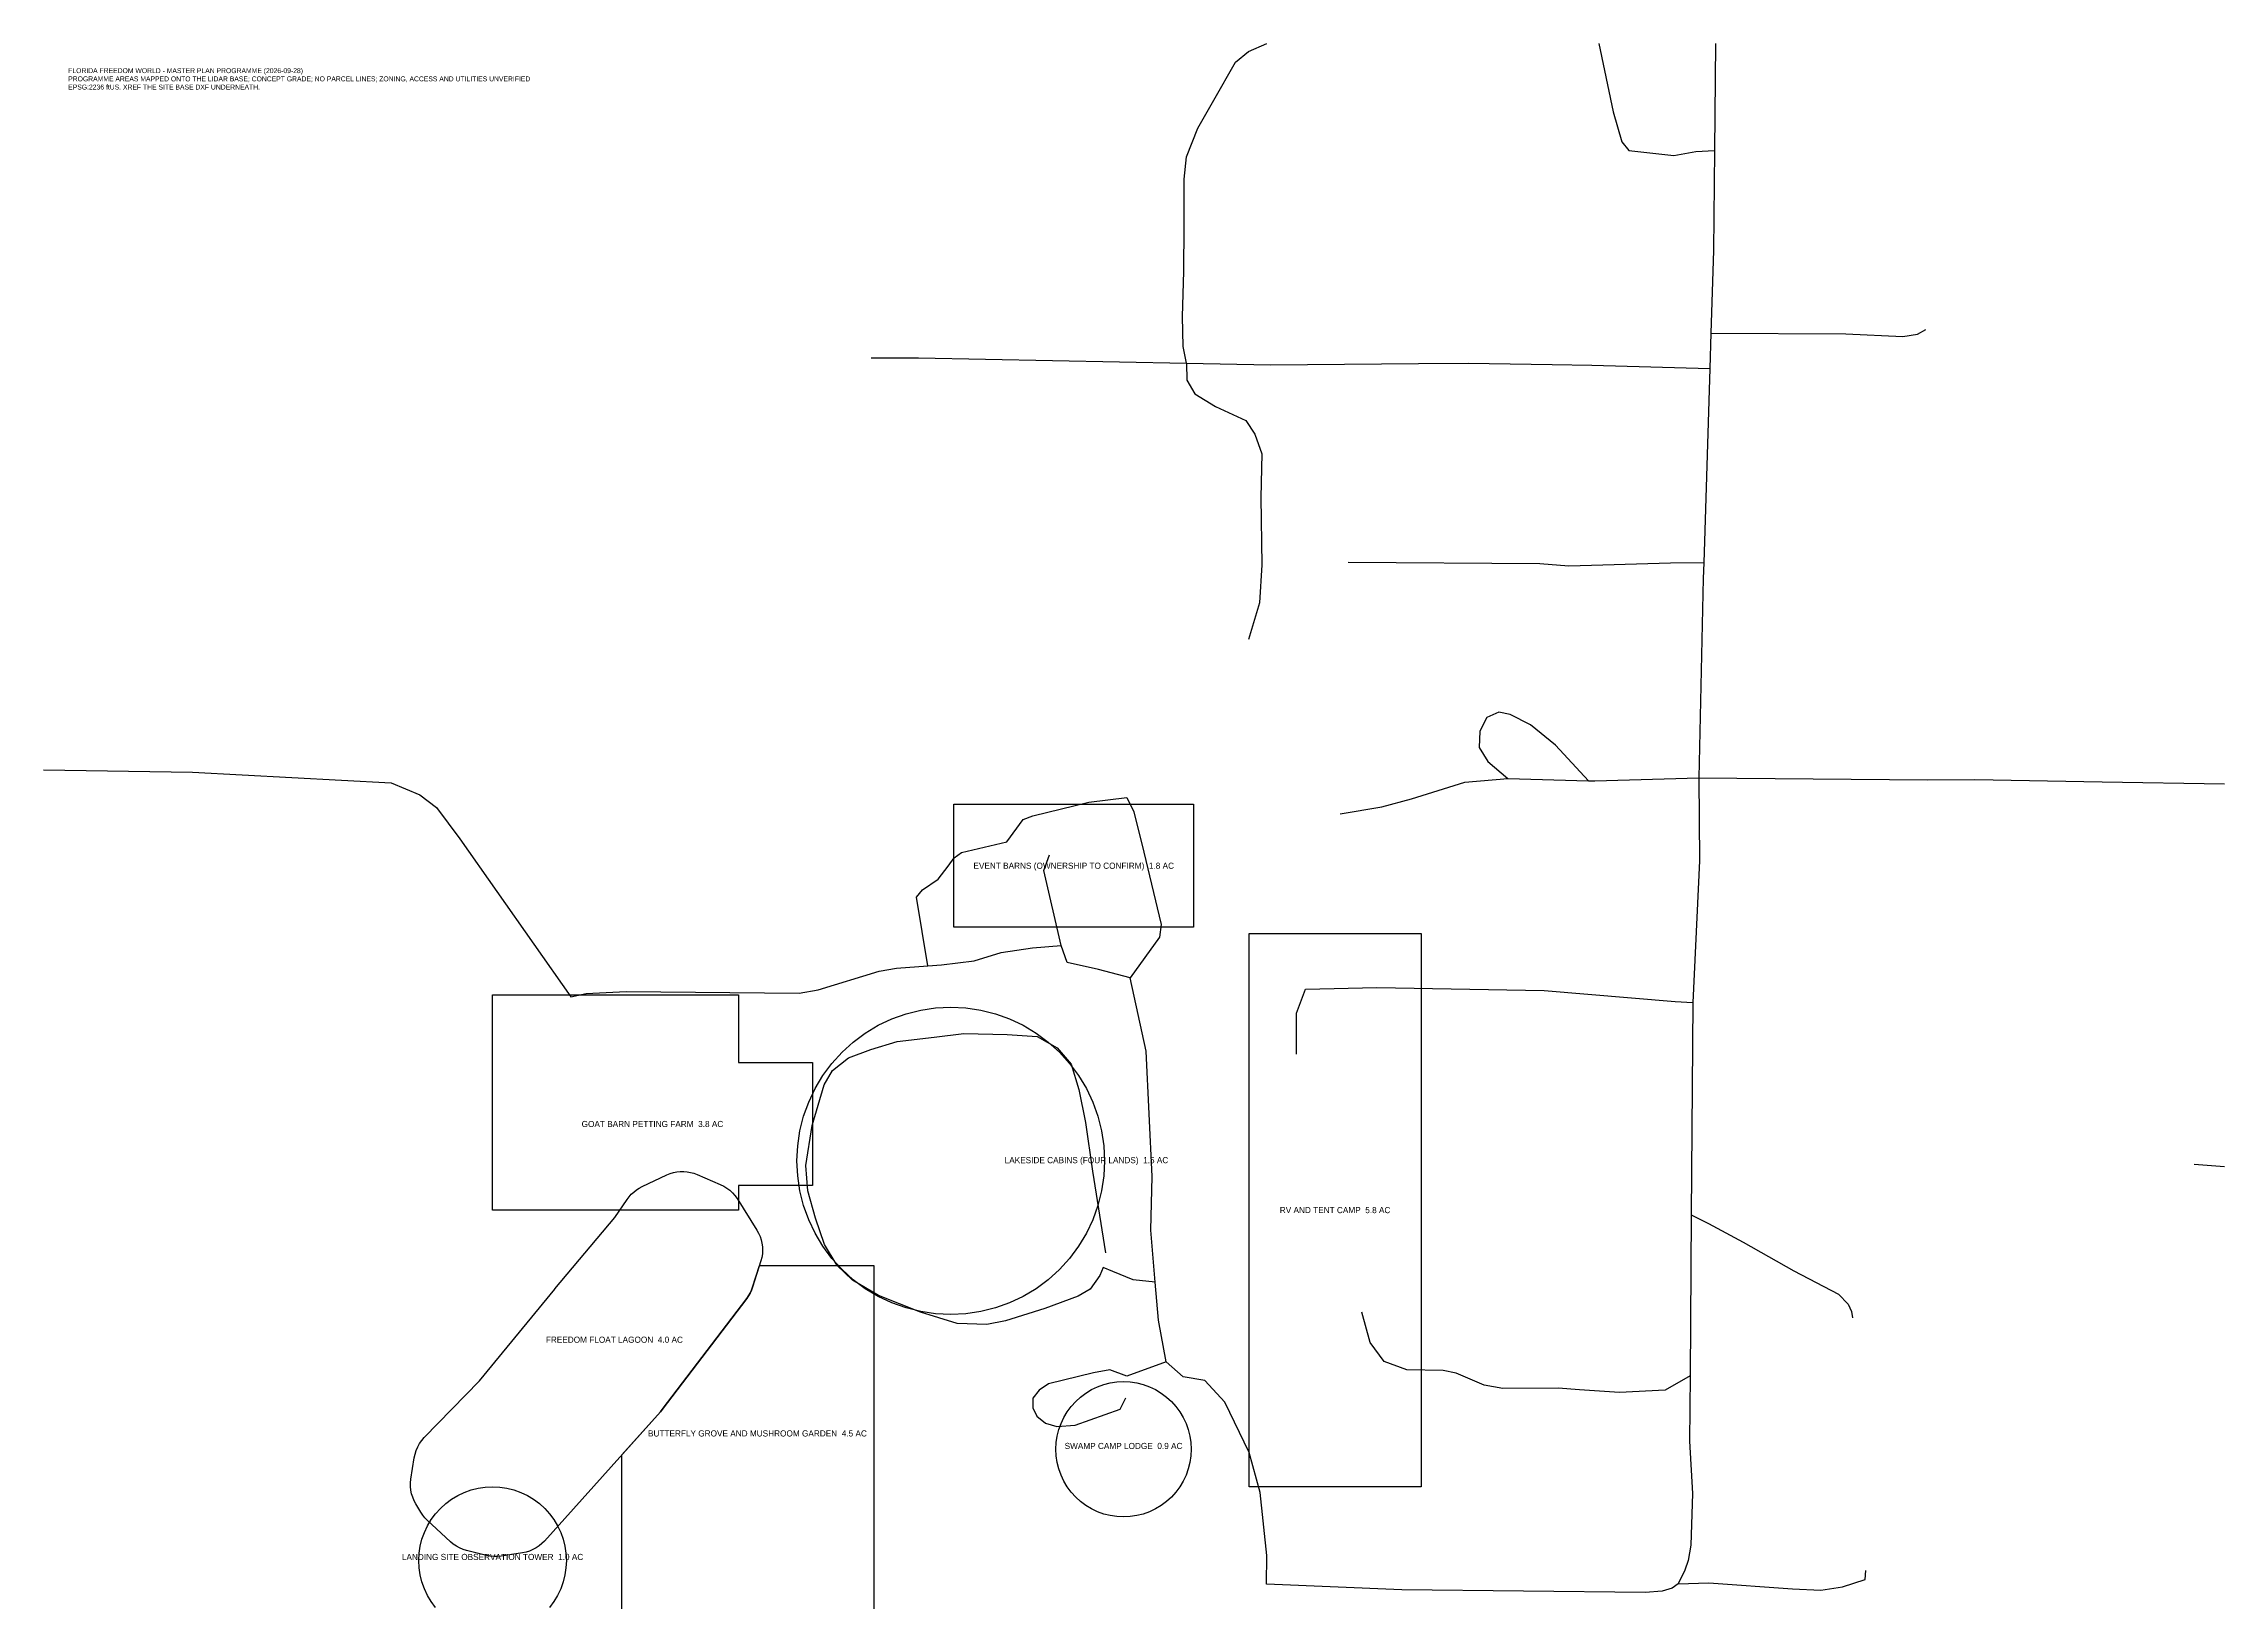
# Model space of a CAD drawing. Extents: x 425120 to 428666, y 1577170 to 1580997.
# Drawn here: x 425120 to 428666, y 1578462 to 1580997 of the extents above; entities that cross this region are included whole.
import ezdxf
from ezdxf.enums import TextEntityAlignment as Align

# ---------------------------------------------------------------- set-up
doc = ezdxf.new("R2010")
doc.units = 21
for name, color, linetype in [('C-TRAIL-LOOP', 7, 'Continuous'), ('G-ANNO-NOTE', 7, 'Continuous'), ('L-PROG-ANNO', 2, 'Continuous')]:
    doc.layers.add(name, color=color, linetype=linetype)
for name, color, linetype, true_color in [('L-PROG-BARN', 7, 'Continuous', 0xc9a06a), ('L-PROG-BARNS', 7, 'Continuous', 0x9aa3a8), ('L-PROG-CABINS', 7, 'Continuous', 0x2fb0ff), ('L-PROG-GROVE', 7, 'Continuous', 0xffb6f2), ('L-PROG-LAGOON', 7, 'Continuous', 0x33c6c6), ('L-PROG-LODGE', 7, 'Continuous', 0x8b6b4a), ('L-PROG-RV', 7, 'Continuous', 0xf5e08a), ('L-PROG-UFO', 7, 'Continuous', 0xb48cff)]:
    doc.layers.add(name, color=color, linetype=linetype, true_color=true_color)

msp = doc.modelspace()

# ---------------------------------------------------------------- linework, layer by layer
at = {"layer": 'C-TRAIL-LOOP'}
for points in [[(426978.5, 1580477.3), (426972.8, 1580504.4), (426971.9, 1580553.2), (426974.3, 1580626.5), (426974.4, 1580699.4), (426974.4, 1580776.3), (426978.6, 1580812.6), (426996.9, 1580859.7), (427022.6, 1580905.2), (427057.8, 1580966.8), (427079.3, 1580984.4), (427109.2, 1580997)], [(427648.8, 1580997), (427672.4, 1580885.8), (427686.5, 1580837.5), (427697.7, 1580823.1), (427771, 1580815.3), (427806.6, 1580821.3), (427836.8, 1580823.1)], [(427838.5, 1580997), (427836.8, 1580823.1)], [(427836.8, 1580823.1), (427835.2, 1580660.5), (427831, 1580526.3)], [(427831, 1580526.3), (427829.2, 1580468.9)], [(427831, 1580526.3), (428050.2, 1580525), (428143.3, 1580520.9), (428166.8, 1580524.3), (428180.8, 1580532.1)], [(426465.5, 1580486.1), (426542.5, 1580486), (426978.5, 1580477.3)], [(426978.5, 1580477.3), (427114.8, 1580474.6), (427355.4, 1580476.7), (427436.5, 1580477.4), (427572.7, 1580475.1), (427637.2, 1580474), (427829.2, 1580468.9)], [(426978.5, 1580477.3), (426978.7, 1580449.5), (426991.7, 1580427.4), (427025.4, 1580407.1), (427074.8, 1580384.1), (427089.7, 1580362), (427100.6, 1580330.1), (427099.5, 1580258.8), (427100.8, 1580149.2), (427097.2, 1580087.6), (427079.2, 1580028.1)], [(427829.2, 1580468.9), (427819.3, 1580152.5)], [(427819.3, 1580152.5), (427765.6, 1580152.1), (427600.2, 1580147), (427553.1, 1580150.8), (427241.4, 1580153.1)], [(427819.3, 1580152.5), (427818.5, 1580127.2), (427811.3, 1579802.7)], [(427632.2, 1579798.3), (427578.2, 1579856.2), (427537.8, 1579889.3), (427504.4, 1579905.9), (427486.2, 1579909.5), (427466.5, 1579901.2), (427455.2, 1579879.1), (427454.2, 1579852.1), (427468.3, 1579829.3), (427501.1, 1579801.8)], [(425120, 1579816), (425362, 1579812), (425685.3, 1579794.6), (425731.6, 1579775.5), (425759, 1579754.8), (425797, 1579703.7), (425977.2, 1579447)], [(427228.5, 1579744.5), (427296.2, 1579755.7), (427344.4, 1579768.9), (427430.8, 1579796), (427501.1, 1579801.8)], [(427501.1, 1579801.8), (427632.2, 1579798.3)], [(427632.2, 1579798.3), (427642.1, 1579798), (427811.3, 1579802.7)], [(427811.3, 1579802.7), (427812.6, 1579667.9), (427801.5, 1579437.7)], [(427811.3, 1579802.7), (428183.4, 1579799.5), (428260.4, 1579800.2), (428467.2, 1579796.7), (428666, 1579793.4)], [(426558, 1579497.3), (426539.1, 1579609.1), (426548.9, 1579620.8), (426574.7, 1579637.9), (426590.9, 1579659.3), (426600.4, 1579672.9), (426612.5, 1579681.4), (426686.2, 1579698.8), (426713, 1579735.3), (426728.4, 1579741.2), (426819.4, 1579763.6), (426881.1, 1579770.9), (426892.9, 1579747.9), (426908.8, 1579682.3), (426937.2, 1579564.4), (426934.5, 1579544), (426887, 1579477.9)], [(426774.3, 1579530.2), (426746.6, 1579652.2), (426755.4, 1579677.5)], [(425977.2, 1579447), (426002.4, 1579452.1), (426067.5, 1579455.2), (426348.3, 1579452.6), (426379.2, 1579458.4), (426478.8, 1579488.5), (426507, 1579493.4), (426558, 1579497.3)], [(426558, 1579497.3), (426579.9, 1579498.9), (426633, 1579505.4), (426676.8, 1579518.8), (426728.1, 1579526.5), (426774.3, 1579530.2)], [(426887, 1579477.9), (426835.1, 1579491.3), (426784.4, 1579502.8), (426774.3, 1579530.2)], [(426927.5, 1578982.7), (426920.2, 1579067.4), (426922.4, 1579154.7), (426912.6, 1579358.2), (426887, 1579477.9)], [(427157, 1579353.3), (427157.4, 1579420.4), (427171.8, 1579459.2), (427287.8, 1579462), (427559.9, 1579456.9), (427772.7, 1579439.1), (427801.5, 1579437.7)], [(427801.5, 1579437.7), (427799, 1579092.4)], [(426927.5, 1578982.7), (426891.7, 1578986.3), (426858.4, 1579000.2), (426842.6, 1579006.8), (426837.4, 1578993.8), (426821.7, 1578971.6), (426802, 1578960.1), (426748.1, 1578940.2), (426683.9, 1578919.7), (426653.6, 1578914), (426605.7, 1578915.7), (426545.9, 1578933.9), (426477.5, 1578961.3), (426435.3, 1578985.9), (426410.6, 1579010.1), (426389.8, 1579044.1), (426374.9, 1579086.7), (426362.7, 1579131.4), (426359.6, 1579172.5), (426369.6, 1579237.5), (426389, 1579303.6), (426402.8, 1579326.8), (426428.5, 1579347.5), (426465.1, 1579361.4), (426507.9, 1579374.1), (426568.3, 1579381.4), (426616.5, 1579387.4), (426687, 1579385.8), (426735.7, 1579382.1), (426768.3, 1579363.8), (426790.8, 1579337.2), (426803.4, 1579296), (426814.3, 1579242.2), (426825.6, 1579163.3), (426846.6, 1579030.7)], [(428666, 1579170.6), (428616.9, 1579174.3)], [(427799, 1579092.4), (427797.1, 1578830.7)], [(427799, 1579092.4), (427826.9, 1579078.3), (427883.3, 1579047.8), (427966, 1579001.4), (428038.8, 1578963.1), (428054.4, 1578946.9), (428059.8, 1578934.9), (428061.5, 1578924.5)], [(426945.2, 1578853), (426932.8, 1578920.9), (426927.5, 1578982.7)], [(427797.1, 1578830.7), (427756.7, 1578807.3), (427682.5, 1578803.4), (427617.3, 1578807.9), (427582.8, 1578810.4), (427492.9, 1578809.9), (427462.3, 1578815.5), (427416.9, 1578834.9), (427395.7, 1578839), (427336.9, 1578840.3), (427300, 1578853.8), (427276.9, 1578884.9), (427263.4, 1578934.1)], [(426945.2, 1578853), (426881.2, 1578830), (426853.8, 1578840.3), (426827.4, 1578835.5), (426754.1, 1578817.2), (426739, 1578807.2), (426728.7, 1578794.1), (426728.3, 1578778.4), (426735, 1578764.8), (426748.9, 1578753.5), (426767.3, 1578747.8), (426797.1, 1578750.2), (426870.4, 1578776), (426879.9, 1578794.7)], [(427108.4, 1578491.9), (427108.8, 1578538.1), (427098.2, 1578640.9), (427080.5, 1578706), (427040.6, 1578787.5), (427008.1, 1578822.8), (426972.9, 1578829), (426945.2, 1578853)], [(427797.1, 1578830.7), (427796.4, 1578724.1), (427801, 1578638.9), (427798.6, 1578555.3), (427794.3, 1578529.9), (427788.7, 1578514.3), (427777.7, 1578492.2)], [(427777.7, 1578492.2), (427827.6, 1578493.7), (427963.7, 1578484.3), (428010, 1578482.1), (428045, 1578487.1), (428082.1, 1578499.4), (428082.9, 1578513.9)], [(427777.7, 1578492.2), (427768, 1578485), (427752, 1578480.3), (427724, 1578478.3), (427328.7, 1578482.5), (427108.4, 1578491.9)]]:
    msp.add_lwpolyline(points, dxfattribs=at)
at = {"layer": 'L-PROG-BARN'}
msp.add_lwpolyline([(426370, 1579140), (426250, 1579140), (426250, 1579100), (425850, 1579100), (425850, 1579450), (426250, 1579450), (426250, 1579340), (426370, 1579340), (426370, 1579140)], close=True, dxfattribs=at)
at = {"layer": 'L-PROG-BARNS'}
msp.add_lwpolyline([(426600, 1579560), (426600, 1579760), (426990, 1579760), (426990, 1579560), (426600, 1579560)], close=True, dxfattribs=at)
at = {"layer": 'L-PROG-CABINS'}
msp.add_lwpolyline([(426840.2, 1579131.2), (426834.2, 1579107.4), (426826, 1579084.3), (426815.5, 1579062.2), (426802.9, 1579041.1), (426788.3, 1579021.4), (426771.8, 1579003.2), (426753.6, 1578986.7), (426733.9, 1578972.1), (426712.8, 1578959.5), (426690.7, 1578949), (426667.6, 1578940.8), (426643.8, 1578934.8), (426619.5, 1578931.2), (426595, 1578930), (426570.5, 1578931.2), (426546.2, 1578934.8), (426522.4, 1578940.8), (426499.3, 1578949), (426477.2, 1578959.5), (426456.1, 1578972.1), (426436.4, 1578986.7), (426418.2, 1579003.2), (426401.7, 1579021.4), (426387.1, 1579041.1), (426374.5, 1579062.2), (426364, 1579084.3), (426355.8, 1579107.4), (426349.8, 1579131.2), (426346.2, 1579155.5), (426345, 1579180), (426346.2, 1579204.5), (426349.8, 1579228.8), (426355.8, 1579252.6), (426364, 1579275.7), (426374.5, 1579297.8), (426387.1, 1579318.9), (426401.7, 1579338.6), (426418.2, 1579356.8), (426436.4, 1579373.3), (426456.1, 1579387.9), (426477.2, 1579400.5), (426499.3, 1579411), (426522.4, 1579419.2), (426546.2, 1579425.2), (426570.5, 1579428.8), (426595, 1579430), (426619.5, 1579428.8), (426643.8, 1579425.2), (426667.6, 1579419.2), (426690.7, 1579411), (426712.8, 1579400.5), (426733.9, 1579387.9), (426753.6, 1579373.3), (426771.8, 1579356.8), (426788.3, 1579338.6), (426802.9, 1579318.9), (426815.5, 1579297.8), (426826, 1579275.7), (426834.2, 1579252.6), (426840.2, 1579228.8), (426843.8, 1579204.5), (426845, 1579180), (426843.8, 1579155.5), (426840.2, 1579131.2)], close=True, dxfattribs=at)
at = {"layer": 'L-PROG-GROVE'}
msp.add_lwpolyline([(426470, 1578440), (426060, 1578440), (426060, 1578701.8), (426122.9, 1578771.9), (426126, 1578775.6), (426263.3, 1578956), (426266.3, 1578960.3), (426268.9, 1578964.8), (426271.1, 1578969.6), (426272.9, 1578974.5), (426283.9, 1579010), (426470, 1579010), (426470, 1578440)], close=True, dxfattribs=at)
at = {"layer": 'L-PROG-LAGOON'}
msp.add_lwpolyline([(426279.8, 1579067.5), (426282.6, 1579062.4), (426284.9, 1579057.2), (426286.8, 1579051.7), (426288.1, 1579046.1), (426288.8, 1579040.4), (426289, 1579034.6), (426288.7, 1579028.8), (426287.8, 1579023.1), (426286.3, 1579017.6), (426272.9, 1578974.5), (426271.1, 1578969.6), (426268.9, 1578964.8), (426266.3, 1578960.3), (426263.3, 1578956), (426126, 1578775.6), (426122.9, 1578771.9), (425934.4, 1578561.8), (425930.2, 1578557.6), (425925.7, 1578553.9), (425920.8, 1578550.6), (425915.7, 1578547.8), (425910.2, 1578545.5), (425904.6, 1578543.8), (425898.9, 1578542.6), (425863.8, 1578537.2), (425857.9, 1578536.6), (425851.9, 1578536.6), (425846, 1578537.1), (425840.1, 1578538.3), (425807.8, 1578546.4), (425802.1, 1578548.1), (425796.5, 1578550.5), (425791.2, 1578553.3), (425786.2, 1578556.7), (425781.6, 1578560.6), (425743.9, 1578595.6), (425740, 1578599.6), (425736.4, 1578604), (425733.3, 1578608.7), (425725.2, 1578622.1), (425722.4, 1578627.4), (425720.1, 1578632.9), (425718.4, 1578638.6), (425717.2, 1578644.4), (425716.7, 1578650.3), (425716.7, 1578656.3), (425717.3, 1578662.2), (425722.7, 1578697.2), (425724, 1578703.3), (425725.8, 1578709.1), (425728.3, 1578714.8), (425731.3, 1578720.2), (425734.9, 1578725.2), (425739, 1578729.9), (425828.8, 1578822.3), (425951.1, 1578971.2), (425951.5, 1578971.7), (426049, 1579087.7), (426068.7, 1579117.2), (426071.9, 1579121.6), (426075.5, 1579125.7), (426079.5, 1579129.4), (426083.8, 1579132.8), (426088.4, 1579135.7), (426093.2, 1579138.3), (426133.6, 1579157.1), (426138.8, 1579159.3), (426144.2, 1579160.9), (426149.7, 1579162), (426155.2, 1579162.6), (426160.9, 1579162.7), (426166.4, 1579162.3), (426172, 1579161.3), (426177.4, 1579159.9), (426182.6, 1579157.9), (426220.3, 1579141.8), (426225.8, 1579139.1), (426230.9, 1579135.9), (426235.7, 1579132.3), (426240, 1579128.1), (426244, 1579123.6), (426247.5, 1579118.6), (426279.8, 1579067.5)], close=True, dxfattribs=at)
at = {"layer": 'L-PROG-LODGE'}
msp.add_lwpolyline([(426985.5, 1578700.2), (426983.9, 1578689.5), (426981.3, 1578679.1), (426977.6, 1578668.9), (426973, 1578659.1), (426967.5, 1578649.9), (426961, 1578641.2), (426953.8, 1578633.2), (426945.8, 1578626), (426937.1, 1578619.5), (426927.9, 1578614), (426918.1, 1578609.4), (426907.9, 1578605.7), (426897.5, 1578603.1), (426886.8, 1578601.5), (426876, 1578601), (426865.2, 1578601.5), (426854.5, 1578603.1), (426844.1, 1578605.7), (426833.9, 1578609.4), (426824.1, 1578614), (426814.9, 1578619.5), (426806.2, 1578626), (426798.2, 1578633.2), (426791, 1578641.2), (426784.5, 1578649.9), (426779, 1578659.1), (426774.4, 1578668.9), (426770.7, 1578679.1), (426768.1, 1578689.5), (426766.5, 1578700.2), (426766, 1578711), (426766.5, 1578721.8), (426768.1, 1578732.5), (426770.7, 1578742.9), (426774.4, 1578753.1), (426779, 1578762.9), (426784.5, 1578772.1), (426791, 1578780.8), (426798.2, 1578788.8), (426806.2, 1578796), (426814.9, 1578802.5), (426824.1, 1578808), (426833.9, 1578812.6), (426844.1, 1578816.3), (426854.5, 1578818.9), (426865.2, 1578820.5), (426876, 1578821), (426886.8, 1578820.5), (426897.5, 1578818.9), (426907.9, 1578816.3), (426918.1, 1578812.6), (426927.9, 1578808), (426937.1, 1578802.5), (426945.8, 1578796), (426953.8, 1578788.8), (426961, 1578780.8), (426967.5, 1578772.1), (426973, 1578762.9), (426977.6, 1578753.1), (426981.3, 1578742.9), (426983.9, 1578732.5), (426985.5, 1578721.8), (426986, 1578711), (426985.5, 1578700.2)], close=True, dxfattribs=at)
at = {"layer": 'L-PROG-RV'}
msp.add_lwpolyline([(427080, 1578650), (427080, 1579550), (427360, 1579550), (427360, 1578650), (427080, 1578650)], close=True, dxfattribs=at)
at = {"layer": 'L-PROG-UFO'}
msp.add_lwpolyline([(425757.2, 1578453.9), (425750.2, 1578463.3), (425744.2, 1578473.4), (425739.1, 1578484.1), (425735.2, 1578495.2), (425732.3, 1578506.6), (425730.6, 1578518.2), (425730, 1578530), (425730.6, 1578541.8), (425732.3, 1578553.4), (425735.2, 1578564.8), (425739.1, 1578575.9), (425744.2, 1578586.6), (425750.2, 1578596.7), (425757.2, 1578606.1), (425765.1, 1578614.9), (425773.9, 1578622.8), (425783.3, 1578629.8), (425793.4, 1578635.8), (425804.1, 1578640.9), (425815.2, 1578644.8), (425826.6, 1578647.7), (425838.2, 1578649.4), (425850, 1578650), (425861.8, 1578649.4), (425873.4, 1578647.7), (425884.8, 1578644.8), (425895.9, 1578640.9), (425906.6, 1578635.8), (425916.7, 1578629.8), (425926.1, 1578622.8), (425934.9, 1578614.9), (425942.8, 1578606.1), (425949.8, 1578596.7), (425955.8, 1578586.6), (425960.9, 1578575.9), (425964.8, 1578564.8), (425967.7, 1578553.4), (425969.4, 1578541.8), (425970, 1578530), (425969.4, 1578518.2), (425969.4, 1578518.2), (425967.7, 1578506.6), (425964.8, 1578495.2), (425960.9, 1578484.1), (425955.8, 1578473.4), (425949.8, 1578463.3), (425942.8, 1578453.9)], dxfattribs=at)

# ---------------------------------------------------------------- texts
at = {"layer": 'G-ANNO-NOTE', "insert": (425160, 1580957), "char_height": 8, "width": 900, "attachment_point": 1}
msp.add_mtext('FLORIDA FREEDOM WORLD - MASTER PLAN PROGRAMME (2026-09-28)\\PPROGRAMME AREAS MAPPED ONTO THE LIDAR BASE; CONCEPT GRADE; NO PARCEL LINES; ZONING, ACCESS AND UTILITIES UNVERIFIED\\PEPSG:2236 ftUS. XREF THE SITE BASE DXF UNDERNEATH.', dxfattribs=at)
at = {"layer": 'L-PROG-ANNO'}
for s, p in [('EVENT BARNS (OWNERSHIP TO CONFIRM)  1.8 AC', (426795, 1579660)), ('GOAT BARN PETTING FARM  3.8 AC', (426110, 1579240)), ('LAKESIDE CABINS (FOUR LANDS)  1.5 AC', (426815.7, 1579181.2)), ('RV AND TENT CAMP  5.8 AC', (427220, 1579100)), ('FREEDOM FLOAT LAGOON  4.0 AC', (426048.1, 1578889.2)), ('BUTTERFLY GROVE AND MUSHROOM GARDEN  4.5 AC', (426280.7, 1578736.8)), ('SWAMP CAMP LODGE  0.9 AC', (426876, 1578716.4)), ('LANDING SITE OBSERVATION TOWER  1.0 AC', (425850, 1578535.9))]:
    msp.add_text(s, height=10, dxfattribs=at).set_placement(p, align=Align.MIDDLE_CENTER)

doc.saveas('drawing.dxf')
